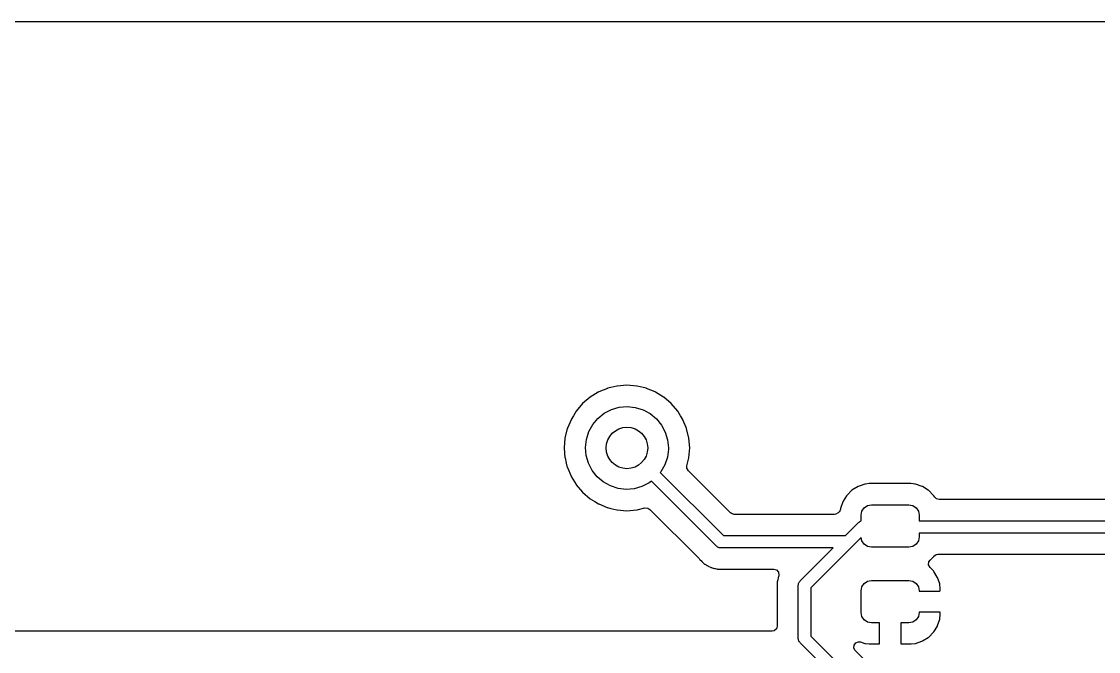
# Model space of a CAD drawing. Extents: x 41 to 172, y -227 to -42.
# Drawn here: x 129.54 to 155.52, y -57.61 to -42.42 of the extents above; entities that cross this region are included whole.
import ezdxf

# ---------------------------------------------------------------- set-up
doc = ezdxf.new("R2010")
doc.units = 0
doc.layers.add('BLACK', color=7, linetype='CONTINUOUS')

msp = doc.modelspace()

# ---------------------------------------------------------------- linework, layer by layer
at = {"layer": 'BLACK', "linetype": 'CONTINUOUS'}
for p, q in [((40.6395, -42.4185), (171.451, -42.4185)), ((143.454, -51.3593), (143.26, -51.4782)), ((143.458, -51.3568), (143.454, -51.3593)), ((143.463, -51.3549), (143.458, -51.3568)), ((143.673, -51.2678), (143.463, -51.3549)), ((143.463, -51.3549), (143.463, -51.3549)), ((143.677, -51.2659), (143.673, -51.2678)), ((143.673, -51.2678), (143.673, -51.2678)), ((143.758, -51.2466), (143.677, -51.2659)), ((143.903, -51.2116), (143.758, -51.2466)), ((143.908, -51.2105), (143.903, -51.2116)), ((143.903, -51.2116), (143.903, -51.2116)), ((144.145, -51.1918), (143.908, -51.2105)), ((144.382, -51.2105), (144.145, -51.1918)), ((144.387, -51.2116), (144.382, -51.2105)), ((144.532, -51.2466), (144.387, -51.2116)), ((144.387, -51.2116), (144.387, -51.2116)), ((144.613, -51.2659), (144.532, -51.2466)), ((144.617, -51.2678), (144.613, -51.2659)), ((144.827, -51.3549), (144.617, -51.2678)), ((144.617, -51.2678), (144.617, -51.2678)), ((144.832, -51.3568), (144.827, -51.3549)), ((144.827, -51.3549), (144.827, -51.3549)), ((144.836, -51.3593), (144.832, -51.3568)), ((145.03, -51.4782), (144.836, -51.3593)), ((143.075, -51.635), (142.921, -51.8156)), ((143.256, -51.4808), (143.075, -51.635)), ((143.26, -51.4782), (143.256, -51.4808)), ((143.26, -51.4782), (143.26, -51.4782)), ((145.034, -51.4808), (145.03, -51.4782)), ((145.03, -51.4782), (145.03, -51.4782)), ((145.215, -51.635), (145.034, -51.4808)), ((145.369, -51.8156), (145.215, -51.635)), ((142.852, -51.9276), (142.797, -52.018)), ((142.918, -51.8198), (142.852, -51.9276)), ((142.921, -51.8156), (142.918, -51.8198)), ((142.918, -51.8198), (142.918, -51.8198)), ((143.445, -51.9905), (143.597, -51.8682)), ((143.597, -51.8682), (143.77, -51.7778)), ((143.77, -51.7778), (143.958, -51.7227)), ((143.958, -51.7227), (144.152, -51.705)), ((144.152, -51.705), (144.346, -51.7254)), ((144.346, -51.7254), (144.533, -51.7831)), ((144.533, -51.7831), (144.704, -51.876)), ((144.704, -51.876), (144.855, -52.0004)), ((145.372, -51.8198), (145.369, -51.8156)), ((145.438, -51.9276), (145.372, -51.8198)), ((145.372, -51.8198), (145.372, -51.8198)), ((145.493, -52.018), (145.438, -51.9276)), ((142.717, -52.2099), (142.706, -52.2374)), ((142.795, -52.0226), (142.717, -52.2099)), ((142.797, -52.018), (142.795, -52.0226)), ((142.795, -52.0226), (142.795, -52.0226)), ((143.226, -52.3111), (143.32, -52.14)), ((143.32, -52.14), (143.445, -51.9905)), ((144.855, -52.0004), (144.978, -52.1516)), ((144.978, -52.1516), (145.07, -52.3239)), ((145.495, -52.0226), (145.493, -52.018)), ((145.573, -52.2099), (145.495, -52.0226)), ((145.495, -52.0226), (145.495, -52.0226)), ((145.584, -52.2374), (145.573, -52.2099)), ((142.65, -52.4683), (142.632, -52.705)), ((142.706, -52.2374), (142.65, -52.4683)), ((143.167, -52.4971), (143.226, -52.3111)), ((145.07, -52.3239), (145.126, -52.5108)), ((145.64, -52.4683), (145.584, -52.2374)), ((145.658, -52.705), (145.64, -52.4683)), ((142.632, -52.705), (142.65, -52.9417)), ((143.145, -52.691), (143.167, -52.4971)), ((143.161, -52.8855), (143.145, -52.691)), ((145.145, -52.7329), (145.12, -52.9265)), ((145.126, -52.5108), (145.145, -52.705)), ((145.145, -52.705), (145.145, -52.7329)), ((145.64, -52.9417), (145.658, -52.705)), ((142.65, -52.9417), (142.652, -52.9465)), ((142.652, -52.9465), (142.652, -52.9465)), ((142.652, -52.9465), (142.682, -53.0721)), ((143.215, -53.0731), (143.161, -52.8855)), ((145.12, -52.9265), (145.059, -53.1117)), ((145.593, -53.1364), (145.638, -52.9465)), ((145.638, -52.9465), (145.64, -52.9417)), ((145.638, -52.9465), (145.638, -52.9465)), ((142.682, -53.0721), (142.706, -53.1726)), ((142.706, -53.1726), (142.708, -53.1772)), ((142.708, -53.1772), (142.708, -53.1772)), ((142.708, -53.1772), (142.795, -53.3869)), ((143.304, -53.2467), (143.215, -53.0731)), ((143.426, -53.3997), (143.304, -53.2467)), ((145.059, -53.1117), (144.962, -53.2814)), ((145.592, -53.1926), (145.593, -53.1364)), ((145.626, -53.2549), (145.592, -53.1926)), ((146.643, -54.2721), (145.626, -53.2549)), ((142.795, -53.3869), (142.797, -53.392)), ((142.797, -53.392), (142.799, -53.3962)), ((142.799, -53.3962), (142.918, -53.5902)), ((143.574, -53.5261), (143.426, -53.3997)), ((144.735, -53.5071), (144.681, -53.5493)), ((146.301, -55.0736), (144.735, -53.5071)), ((144.962, -53.2814), (144.949, -53.2968)), ((144.949, -53.2968), (146.47, -54.8175)), ((142.918, -53.5902), (142.918, -53.5902)), ((142.918, -53.5902), (142.921, -53.5944)), ((142.921, -53.5944), (143.075, -53.775)), ((143.075, -53.775), (143.256, -53.9292)), ((143.745, -53.6214), (143.574, -53.5261)), ((143.93, -53.6817), (143.745, -53.6214)), ((144.124, -53.7048), (143.93, -53.6817)), ((144.319, -53.6898), (144.124, -53.7048)), ((144.507, -53.6373), (144.319, -53.6898)), ((144.681, -53.5493), (144.507, -53.6373)), ((149.571, -53.7255), (149.446, -53.8507)), ((149.721, -53.6324), (149.571, -53.7255)), ((149.774, -53.6148), (149.721, -53.6324)), ((149.882, -53.5787), (149.774, -53.6148)), ((149.889, -53.5765), (149.882, -53.5787)), ((149.882, -53.5787), (149.882, -53.5787)), ((149.896, -53.5758), (149.889, -53.5765)), ((149.991, -53.5658), (149.896, -53.5758)), ((149.896, -53.5758), (149.896, -53.5758)), ((149.995, -53.5655), (149.991, -53.5658)), ((149.991, -53.5658), (149.991, -53.5658)), ((150.995, -53.5655), (149.995, -53.5655)), ((151.05, -53.5711), (150.995, -53.5655)), ((151.093, -53.5755), (151.05, -53.5711)), ((151.1, -53.5762), (151.093, -53.5755)), ((151.093, -53.5755), (151.093, -53.5755)), ((151.106, -53.5784), (151.1, -53.5762)), ((151.107, -53.5787), (151.106, -53.5784)), ((151.106, -53.5784), (151.106, -53.5784)), ((151.268, -53.6319), (151.107, -53.5787)), ((151.274, -53.6357), (151.268, -53.6319)), ((151.412, -53.7209), (151.274, -53.6357)), ((151.274, -53.6357), (151.274, -53.6357)), ((151.418, -53.7247), (151.412, -53.7209)), ((151.543, -53.8497), (151.418, -53.7247)), ((143.256, -53.9292), (143.26, -53.9318)), ((143.26, -53.9318), (143.26, -53.9318)), ((143.26, -53.9318), (143.371, -54.0001)), ((143.371, -54.0001), (143.458, -54.0532)), ((149.353, -54.0013), (149.297, -54.1691)), ((149.36, -53.9903), (149.353, -54.0013)), ((149.442, -53.8569), (149.36, -53.9903)), ((149.446, -53.8507), (149.442, -53.8569)), ((149.442, -53.8569), (149.442, -53.8569)), ((151.547, -53.8559), (151.543, -53.8497)), ((151.57, -53.8918), (151.547, -53.8559)), ((151.609, -53.9315), (151.57, -53.8918)), ((151.677, -53.9515), (151.609, -53.9315)), ((162.951, -53.9515), (151.677, -53.9515)), ((143.458, -54.0532), (143.463, -54.0551)), ((143.463, -54.0551), (143.463, -54.0551)), ((143.463, -54.0551), (143.668, -54.1402)), ((143.668, -54.1402), (143.677, -54.1441)), ((143.677, -54.1441), (143.754, -54.1626)), ((143.754, -54.1626), (143.903, -54.1984)), ((143.903, -54.1984), (143.903, -54.1984)), ((143.903, -54.1984), (143.908, -54.1995)), ((143.908, -54.1995), (144.145, -54.2182)), ((144.145, -54.2182), (144.382, -54.1995)), ((144.382, -54.1995), (144.387, -54.1984)), ((144.387, -54.1984), (144.576, -54.1528)), ((144.387, -54.1984), (144.387, -54.1984)), ((144.576, -54.1528), (144.647, -54.1563)), ((144.647, -54.1563), (144.695, -54.1862)), ((144.695, -54.1862), (145.884, -55.3751)), ((146.664, -54.289), (146.643, -54.2721)), ((146.732, -54.309), (146.664, -54.289)), ((149.243, -54.2721), (149.181, -54.3061)), ((149.26, -54.2553), (149.243, -54.2721)), ((149.269, -54.2448), (149.26, -54.2553)), ((149.295, -54.1826), (149.269, -54.2448)), ((149.296, -54.179), (149.295, -54.1808)), ((149.295, -54.1808), (149.295, -54.1827)), ((149.295, -54.1827), (149.295, -54.1826)), ((149.297, -54.176), (149.296, -54.179)), ((149.297, -54.1691), (149.297, -54.176)), ((149.297, -54.176), (149.297, -54.176)), ((149.795, -54.324), (149.814, -54.2283)), ((149.814, -54.2283), (149.868, -54.1472)), ((149.868, -54.1472), (149.949, -54.093)), ((149.949, -54.093), (150.045, -54.074)), ((150.045, -54.074), (150.945, -54.074)), ((150.945, -54.074), (151.041, -54.093)), ((151.041, -54.093), (151.122, -54.1472)), ((151.122, -54.1472), (151.176, -54.2283)), ((151.176, -54.2283), (151.195, -54.324)), ((149.154, -54.309), (146.732, -54.309)), ((149.181, -54.3061), (149.154, -54.309)), ((149.417, -54.8175), (149.73, -54.5039)), ((149.73, -54.5039), (149.748, -54.4941)), ((149.748, -54.4941), (149.761, -54.4801)), ((149.761, -54.4801), (149.781, -54.475)), ((149.781, -54.475), (149.795, -54.4667)), ((149.795, -54.4667), (149.795, -54.324)), ((151.195, -54.324), (151.195, -54.46)), ((151.195, -54.46), (163.388, -54.46)), ((146.47, -54.8175), (149.417, -54.8175)), ((163.384, -54.76), (151.195, -54.76)), ((151.195, -54.76), (151.195, -54.849)), ((146.319, -55.0834), (146.301, -55.0736)), ((149.797, -54.8612), (148.579, -56.0792)), ((149.814, -54.9447), (149.797, -54.8612)), ((149.868, -55.0258), (149.814, -54.9447)), ((149.949, -55.08), (149.868, -55.0258)), ((151.122, -55.0258), (151.041, -55.08)), ((151.176, -54.9447), (151.122, -55.0258)), ((151.195, -54.849), (151.176, -54.9447)), ((146.332, -55.0974), (146.319, -55.0834)), ((146.352, -55.1025), (146.332, -55.0974)), ((146.369, -55.1124), (146.352, -55.1025)), ((146.388, -55.1124), (146.369, -55.1124)), ((146.407, -55.1175), (146.388, -55.1124)), ((149.117, -55.1175), (146.407, -55.1175)), ((148.323, -55.911), (149.117, -55.1175)), ((150.045, -55.099), (149.949, -55.08)), ((150.945, -55.099), (150.045, -55.099)), ((151.041, -55.08), (150.945, -55.099)), ((151.456, -55.4104), (151.539, -55.3275)), ((151.539, -55.3275), (151.544, -55.3223)), ((151.539, -55.3275), (151.539, -55.3275)), ((151.544, -55.3223), (151.548, -55.3163)), ((151.548, -55.3163), (151.606, -55.2753)), ((151.606, -55.2753), (151.647, -55.2685)), ((151.647, -55.2685), (162.956, -55.2685)), ((145.884, -55.3751), (145.892, -55.3839)), ((145.892, -55.3839), (145.896, -55.3906)), ((145.896, -55.3906), (145.902, -55.396)), ((145.902, -55.396), (145.902, -55.396)), ((145.902, -55.396), (145.948, -55.4391)), ((145.948, -55.4391), (145.951, -55.4419)), ((145.951, -55.4419), (145.971, -55.4624)), ((145.971, -55.4624), (145.975, -55.4651)), ((145.975, -55.4651), (145.984, -55.4729)), ((145.984, -55.4729), (146.017, -55.5045)), ((146.017, -55.5045), (146.024, -55.5083)), ((146.024, -55.5083), (146.024, -55.5083)), ((146.024, -55.5083), (146.036, -55.5148)), ((146.036, -55.5148), (146.053, -55.5257)), ((146.053, -55.5257), (146.063, -55.5339)), ((146.063, -55.5339), (146.07, -55.5388)), ((146.07, -55.5388), (146.077, -55.542)), ((146.077, -55.542), (146.112, -55.5572)), ((146.112, -55.5572), (146.123, -55.5624)), ((146.123, -55.5624), (146.163, -55.5846)), ((146.163, -55.5846), (146.171, -55.5866)), ((146.171, -55.5866), (146.171, -55.5866)), ((146.171, -55.5866), (146.184, -55.59)), ((146.184, -55.59), (146.203, -55.5964)), ((146.203, -55.5964), (146.222, -55.6049)), ((151.422, -55.5263), (151.427, -55.4555)), ((151.457, -55.5886), (151.422, -55.5263)), ((151.427, -55.4555), (151.456, -55.4104)), ((151.538, -55.6698), (151.457, -55.5886)), ((146.222, -55.6049), (146.23, -55.6061)), ((146.23, -55.6061), (146.23, -55.6061)), ((146.23, -55.6061), (146.255, -55.61)), ((146.255, -55.61), (146.268, -55.6121)), ((146.268, -55.6121), (146.28, -55.6145)), ((146.28, -55.6145), (146.311, -55.6225)), ((146.311, -55.6225), (146.317, -55.624)), ((146.317, -55.624), (146.317, -55.624)), ((146.317, -55.624), (146.324, -55.626)), ((146.324, -55.626), (146.346, -55.626)), ((146.346, -55.626), (146.365, -55.6276)), ((146.365, -55.6276), (146.379, -55.6297)), ((146.379, -55.6297), (146.379, -55.6297)), ((146.379, -55.6297), (146.387, -55.6309)), ((146.387, -55.6309), (146.433, -55.6266)), ((146.433, -55.6266), (146.444, -55.626)), ((146.444, -55.626), (147.688, -55.626)), ((147.688, -55.626), (147.756, -55.646)), ((147.756, -55.646), (147.802, -55.6997)), ((147.79, -55.8471), (147.785, -55.8775)), ((147.792, -55.8318), (147.79, -55.8471)), ((147.801, -55.8122), (147.792, -55.8318)), ((147.807, -55.7935), (147.801, -55.8122)), ((147.802, -55.6997), (147.812, -55.7699)), ((147.81, -55.7833), (147.807, -55.7935)), ((147.812, -55.7699), (147.81, -55.7833)), ((151.547, -55.6812), (151.538, -55.6698)), ((151.632, -55.819), (151.547, -55.6812)), ((151.638, -55.8322), (151.632, -55.819)), ((151.69, -55.9864), (151.638, -55.8322)), ((147.769, -55.975), (147.766, -55.9962)), ((147.766, -55.9962), (147.768, -56.0136)), ((147.768, -56.0136), (147.77, -56.0422)), ((147.771, -55.9553), (147.769, -55.975)), ((147.77, -56.0422), (147.771, -56.054)), ((147.782, -55.8891), (147.771, -55.9338)), ((147.771, -55.9338), (147.771, -55.9553)), ((147.771, -56.054), (147.771, -57.0005)), ((147.785, -55.8775), (147.782, -55.8891)), ((148.279, -56.017), (148.285, -55.9979)), ((148.279, -57.3033), (148.279, -56.017)), ((148.285, -55.9782), (148.294, -55.9611)), ((148.285, -55.9979), (148.285, -55.9782)), ((148.294, -55.9611), (148.3, -55.942)), ((148.3, -55.942), (148.314, -55.9281)), ((148.314, -55.9281), (148.323, -55.911)), ((148.579, -56.0792), (148.579, -57.2412)), ((149.795, -56.149), (149.814, -56.0533)), ((149.814, -56.0533), (149.868, -55.9722)), ((149.868, -55.9722), (149.949, -55.918)), ((149.949, -55.918), (150.045, -55.899)), ((150.045, -55.899), (150.945, -55.899)), ((150.945, -55.899), (151.041, -55.918)), ((151.041, -55.918), (151.122, -55.9722)), ((151.122, -55.9722), (151.176, -56.0533)), ((151.176, -56.0533), (151.195, -56.149)), ((151.693, -55.9998), (151.69, -55.9864)), ((151.703, -56.0954), (151.693, -55.9998)), ((151.703, -56.1019), (151.703, -56.0954)), ((151.703, -56.144), (151.703, -56.1019)), ((149.795, -56.674), (149.795, -56.149)), ((151.195, -56.149), (151.195, -56.1575)), ((151.195, -56.1575), (151.685, -56.1575)), ((151.685, -56.1575), (151.7, -56.153)), ((151.7, -56.153), (151.701, -56.1516)), ((151.701, -56.1516), (151.703, -56.144)), ((149.814, -56.7697), (149.795, -56.674)), ((149.868, -56.8508), (149.814, -56.7697)), ((149.949, -56.905), (149.868, -56.8508)), ((151.122, -56.8508), (151.041, -56.905)), ((151.176, -56.7697), (151.122, -56.8508)), ((151.195, -56.674), (151.176, -56.7697)), ((151.689, -56.6655), (151.195, -56.6655)), ((151.195, -56.6655), (151.195, -56.674)), ((151.639, -56.9896), (151.69, -56.8353)), ((151.697, -56.6672), (151.689, -56.6655)), ((151.69, -56.8353), (151.693, -56.8219)), ((151.693, -56.8219), (151.703, -56.7276)), ((151.699, -56.6684), (151.697, -56.6672)), ((151.703, -56.6836), (151.699, -56.6684)), ((151.703, -56.7211), (151.703, -56.6836)), ((151.703, -56.7276), (151.703, -56.7211)), ((147.645, -57.1265), (125.304, -57.1265)), ((147.697, -57.1151), (147.645, -57.1265)), ((147.751, -57.0686), (147.697, -57.1151)), ((147.771, -57.0005), (147.751, -57.0686)), ((150.045, -56.924), (149.949, -56.905)), ((150.241, -56.924), (150.045, -56.924)), ((150.241, -57.4185), (150.241, -56.924)), ((150.945, -56.924), (150.749, -56.924)), ((150.749, -56.924), (150.749, -57.4139)), ((151.041, -56.905), (150.945, -56.924)), ((151.424, -57.2669), (151.539, -57.1522)), ((151.539, -57.1522), (151.548, -57.1408)), ((151.548, -57.1408), (151.633, -57.0028)), ((151.633, -57.0028), (151.639, -56.9896)), ((148.285, -57.3224), (148.279, -57.3033)), ((148.285, -57.3422), (148.285, -57.3224)), ((148.294, -57.3593), (148.285, -57.3422)), ((148.3, -57.3783), (148.294, -57.3593)), ((148.314, -57.3923), (148.3, -57.3783)), ((148.323, -57.4094), (148.314, -57.3923)), ((151.553, -60.6388), (148.323, -57.4094)), ((148.579, -57.2412), (151.836, -60.4978)), ((149.622, -57.4601), (149.664, -57.4033)), ((149.664, -57.4033), (149.731, -57.3785)), ((149.731, -57.3785), (149.779, -57.3845)), ((149.779, -57.3845), (149.884, -57.4191)), ((150.749, -57.4139), (150.753, -57.4291)), ((151.108, -57.4189), (151.262, -57.3674)), ((151.262, -57.3674), (151.275, -57.3612)), ((151.275, -57.3612), (151.413, -57.2759)), ((151.413, -57.2759), (151.424, -57.2669)), ((149.617, -57.5309), (149.622, -57.4601)), ((149.651, -57.5932), (149.617, -57.5309)), ((151.972, -59.9149), (149.651, -57.5932)), ((149.884, -57.4191), (149.897, -57.422)), ((149.897, -57.422), (149.991, -57.4317)), ((149.991, -57.4317), (149.998, -57.432)), ((149.998, -57.432), (150.223, -57.432)), ((150.223, -57.432), (150.238, -57.4275)), ((150.238, -57.4275), (150.239, -57.4261)), ((150.239, -57.4261), (150.241, -57.4185)), ((150.753, -57.4291), (150.755, -57.4303)), ((150.755, -57.4303), (150.763, -57.432)), ((150.763, -57.432), (150.992, -57.432)), ((150.992, -57.432), (150.999, -57.4317)), ((150.999, -57.4317), (151.094, -57.4217)), ((151.094, -57.4217), (151.108, -57.4189))]:
    msp.add_line(p, q, dxfattribs=at)
at = {"layer": 'BLACK'}
msp.add_circle((144.145, -52.705), 0.5, dxfattribs=at)

doc.saveas('drawing.dxf')
